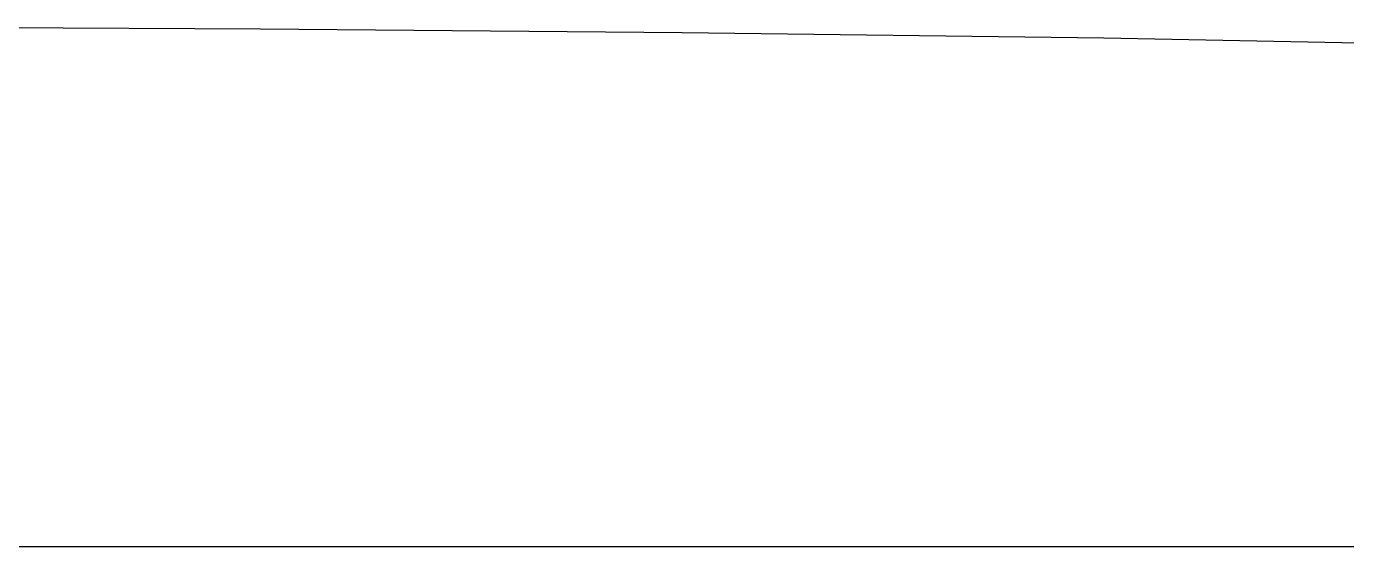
# Model space of a CAD drawing. Header units: feet. Extents: x 0 to 17916, y -1 to 10932.
# Drawn here: x 824 to 1649, y 471 to 796 of the extents above; entities that cross this region are included whole.
import ezdxf

# ---------------------------------------------------------------- set-up
doc = ezdxf.new("R2010")
doc.units = ezdxf.units.FT
doc.header["$MEASUREMENT"] = 0

msp = doc.modelspace()

# ---------------------------------------------------------------- linework, layer by layer
at = {"color": 7}
for p, q in [((706.74, 796.09), (970.69, 794.49)), ((970.69, 794.49), (1234.09, 792.29)), ((1234.09, 792.29), (1497.48, 788.89)), ((1497.48, 788.89), (1759.76, 783.89)), ((515.59, 471.09), (4681.54, 471.09))]:
    msp.add_line(p, q, dxfattribs=at)

doc.saveas('drawing.dxf')
